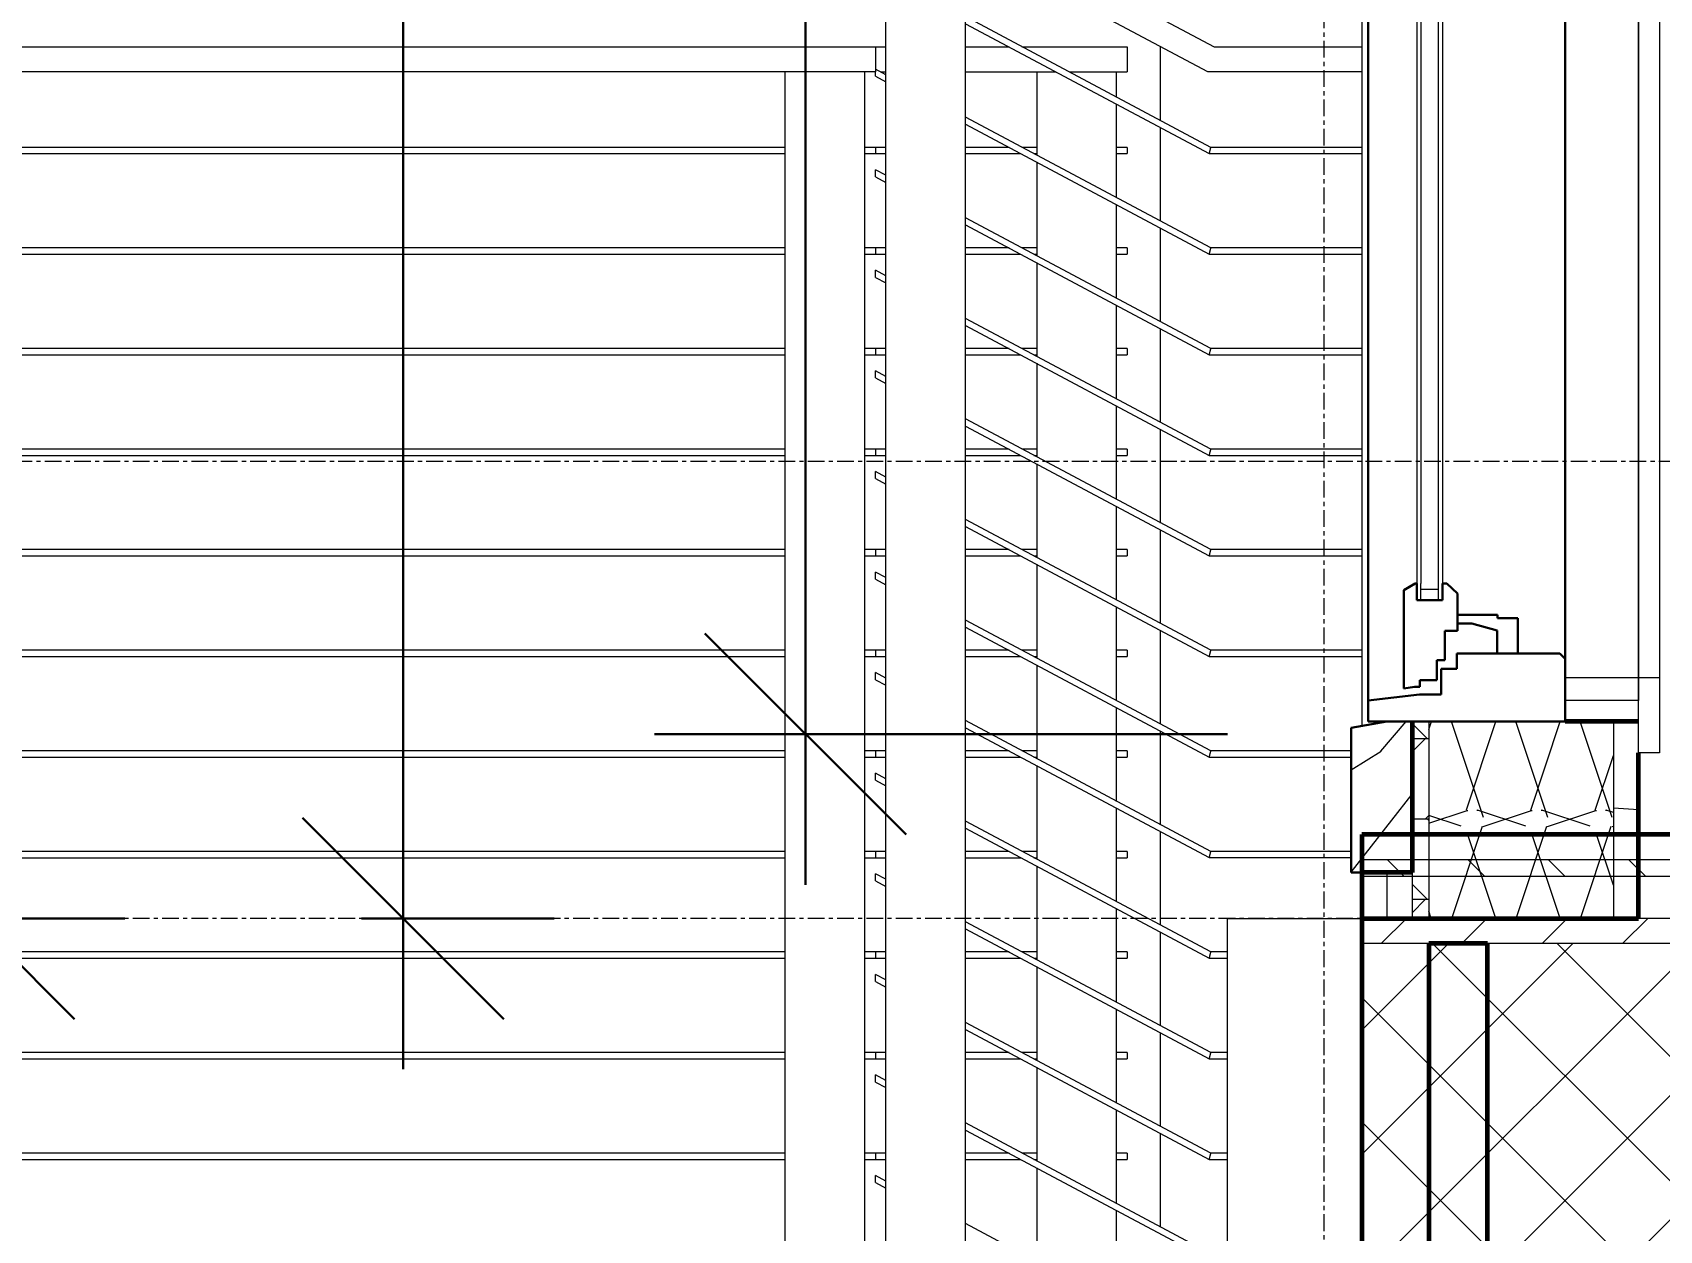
# Model space of a CAD drawing. Header units: inches. Extents: x -3207 to -1935, y -201 to 483.
# Drawn here: x -2750.97 to -2702.46, y 9.07 to 44.8 of the extents above; entities that cross this region are included whole.
import ezdxf

# ---------------------------------------------------------------- set-up
doc = ezdxf.new("R2010")
doc.units = ezdxf.units.IN
doc.header["$MEASUREMENT"] = 0
doc.linetypes.add('Grid Line 1_2_', pattern=[0.875, 0.5, -0.125, 0.125, -0.125])
for name, color, linetype, lineweight in [('A-ANNO-DIMS-1', 211, 'Continuous', 30), ('A-FLOR', 192, 'Continuous', 18), ('A-FLOR-1', 192, 'Continuous', 60), ('A-FLOR-HRAL', 11, 'Continuous', 9), ('A-FLOR-LEVL-1', 51, 'Grid Line 1_2_', 9), ('A-FLOR-MCUT', 51, 'Continuous', 18), ('A-FLOR-PATT-1', 8, 'Continuous', 9), ('A-GLAZ', 151, 'Continuous', 18), ('A-GLAZ-2', 151, 'Continuous', 9), ('A-GLAZ-3', 151, 'Continuous', 30), ('A-WALL', 113, 'Continuous', 18), ('A-WALL-1', 113, 'Continuous', 60), ('A-WALL-PATT-1', 111, 'Continuous', 9), ('S-BEAM', 12, 'Continuous', 9), ('S-BEAM-1', 12, 'Continuous', 60), ('S-GRID-1', 1, 'Grid Line 1_2_', 9)]:
    doc.layers.add(name, color=color, linetype=linetype, lineweight=lineweight)
doc.styles.add('Century Gothic_B', font='GOTHICB.TTF', dxfattribs={"height": 4.5})
doc.dimstyles.new('OD__1_16__Tol__', dxfattribs={"dimscale": 12, "dimtxt": 4.698757, "dimasz": 0.5, "dimexe": 0.375, "dimexo": 0.25, "dimgap": 0.0625, "dimtad": 1, "dimdec": 4, "dimrnd": 0.0625, "dimzin": 3, "dimdsep": 46, "dimlunit": 4, "dimtxsty": 'Century Gothic_B', "dimblk1": 'OBLIQUE', "dimblk2": 'OBLIQUE', "dimsah": 1, "dimcen": 0.09, "dimdle": 0.375, "dimazin": 0, "dimtfac": 1, "dimtdec": 4, "dimtix": 1, "dimtmove": 0, "dimatfit": 3, "dimfxl": 1, "dimtvp": 1, "dimtfill": 1, "dimfrac": 2, "dimtolj": 1, "dimtzin": 0, "dimlwd": 30, "dimlwe": 30, "dimarcsym": 2})
doc.dimstyles.new('OD__inches_', dxfattribs={"dimscale": 12, "dimtxt": 4.698757, "dimasz": 0.5, "dimexe": 0.375, "dimexo": 0.25, "dimgap": 0.0625, "dimtad": 1, "dimdec": 3, "dimrnd": 0.125, "dimzin": 0, "dimdsep": 46, "dimlunit": 5, "dimtxsty": 'Century Gothic_B', "dimblk1": 'OBLIQUE', "dimblk2": 'OBLIQUE', "dimsah": 1, "dimcen": 0.09, "dimdle": 0.375, "dimazin": 0, "dimtfac": 1, "dimtdec": 4, "dimtix": 1, "dimtmove": 0, "dimatfit": 3, "dimfxl": 1, "dimtvp": 1, "dimtfill": 1, "dimfrac": 2, "dimtolj": 1, "dimtzin": 0, "dimlwd": 30, "dimlwe": 30, "dimarcsym": 2})
pattern_1 = [(355.236, (-2625.466, 130.98), (-263.999686, 24.001546), [2.89, -286.108]), (11.31, (-2622.586, 130.74), (96.00039, 24.00041), [3.671, -118.705]), (45, (-2618.986, 131.46), (0, 24.0006), [2.715, -31.226]), (46.848, (-2617.066, 133.38), (335.998039, 360.002359), [5.264, -521.098]), (12.995, (-2613.466, 137.22), (-215.999946, -48.00138), [3.202, -316.998]), (0, (-2610.346, 137.94), (24, 24), [6, -18]), (350.538, (-2604.346, 137.94), (-120.00022, 23.99977), [2.92, -143.067]), (354.289, (-2625.466, 137.46), (-215.999717, 24.001433), [2.412, -238.785]), (0, (-2623.066, 137.22), (24, 24), [3.6, -20.4]), (28.301, (-2619.466, 137.22), (263.99984, 144.00082), [3.544, -350.812]), (52.125, (-2616.346, 138.9), (-96.00035, -120.00028), [5.473, -268.169]), (39.289, (-2612.986, 143.22), (144.000322, 119.999016), [3.411, -337.693]), (6.34, (-2610.346, 145.38), (192.000086, 23.999), [4.347, -212.983]), (348.111, (-2606.026, 145.86), (-335.999111, 72.001844), [4.66, -461.336]), (353.29, (-2625.466, 144.9), (216.000198, -24.000742), [4.108, -406.706]), (3.367, (-2621.386, 144.42), (384.000105, 24.003305), [4.087, -404.618]), (33.69, (-2617.306, 144.66), (-47.99962, -24.00016), [4.327, -82.207]), (47.49, (-2613.706, 147.06), (239.998435, 264.001956), [3.907, -386.785]), (14.931, (-2611.066, 149.94), (264.000774, 71.99817), [3.726, -368.854]), (0, (-2607.466, 150.9), (24, 24), [2.88, -21.12]), (347.005, (-2604.586, 150.9), (215.999946, -48.00138), [3.202, -316.998]), (0, (-2618.026, 126.9), (24, 24), [0.063, -23.937]), (223.152, (-2614.666, 130.5), (360.002359, 335.998039), [5.264, -521.098]), (206.565, (-2618.506, 150.9), (-23.99974, -23.9997), [2.147, -51.519]), (188.13, (-2620.426, 149.94), (-144.00022, -23.999654), [3.394, -166.312]), (156.801, (-2623.786, 149.46), (-119.99995, 48.00137), [1.828, -180.951]), (26.565, (-2614.666, 130.5), (23.99974, 23.9997), [2.683, -50.982]), (6.71, (-2612.266, 131.7), (-216.000198, -24.000742), [4.108, -406.706]), (349.875, (-2608.186, 132.18), (407.9992525, -72.00207), [6.826, -675.804]), (349.695, (-2625.466, 128.34), (144.000477, -24.000103), [2.683, -265.645]), (15.524, (-2622.826, 127.86), (-264.000139, -71.999167), [4.484, -443.873]), (42.879, (-2618.506, 129.06), (-311.999011, -288.000354), [4.585, -453.934]), (34.695, (-2615.146, 132.18), (240.000059, 167.999216), [3.795, -375.679]), (9.462, (-2612.026, 134.34), (120.00022, 23.99977), [4.38, -141.607]), (353.418, (-2607.706, 135.06), (-408.0001485, 48.000424), [6.281, -621.859]), (351.87, (-2625.466, 134.34), (-144.00022, 23.999654), [3.394, -166.312]), (11.31, (-2622.106, 133.86), (96.00039, 24.00041), [3.671, -118.705]), (42.51, (-2618.506, 134.58), (-264.001956, -239.998435), [3.907, -386.785]), (45, (-2615.626, 137.22), (0, 24.0006), [4.412, -29.529]), (17.354, (-2612.506, 140.34), (-311.999979, -95.999553), [4.023, -398.29]), (356.633, (-2608.666, 141.54), (-384.000105, 24.003305), [4.087, -404.618]), (342.897, (-2604.586, 141.3), (239.999665, -72.00063), [3.264, -323.171]), (351.254, (-2625.466, 140.34), (168.000296, -23.999242), [3.157, -312.514]), (14.931, (-2622.346, 139.86), (264.000774, 71.99817), [3.726, -368.854]), (32.005, (-2618.746, 140.82), (-120.00072, -71.99934), [4.528, -221.887]), (49.899, (-2614.906, 143.22), (-264.0002635, -311.999605), [5.961, -590.186]), (15.945, (-2611.066, 147.78), (-96.00064, -23.99911), [3.494, -171.228]), (353.991, (-2607.706, 148.74), (240.000235, -24.000218), [4.585, -453.934]), (336.801, (-2603.146, 148.26), (119.99995, -48.00137), [1.828, -180.951]), (350.538, (-2625.466, 147.54), (-120.00022, 23.99977), [2.92, -143.067]), (10.008, (-2622.586, 147.06), (264.00047, 47.999892), [4.143, -410.161]), (37.405, (-2618.506, 147.78), (312.002027, 239.997904), [5.136, -508.486]), (29.055, (-2614.426, 126.9), (167.999253, 96.001016), [2.471, -244.624]), (10.784, (-2612.266, 128.1), (-384.000356, -71.997667), [5.131, -507.931]), (352.875, (-2607.226, 129.06), (-168.000466, 24.000177), [5.805, -187.689])]
pattern_2 = [(0, (-2625.466, 126.9), (0, 2.399), []), (315, (-2625.466, 126.9), (2.398506, 0), [3.393, -3.393]), (45, (-2625.466, 126.9), (2.398506, 0), [3.393, -3.393])]

# ---------------------------------------------------------------- blocks, each defined once
blk = doc.blocks.new('Railing - 2_ x 1_2_ 2-V10-BUILDING SECTION - NORTH_SOUTH - LOOKING EAST2')
at = {"layer": 'A-FLOR-HRAL'}
for p, q in [((-2721.024, 43.625), (-2721.024, 41.138)), ((-2718.649, 42.868), (-2718.649, 43.625)), ((-2718.649, 39.868), (-2718.649, 42.666)), ((-2721.024, 40.933), (-2721.024, 38.138)), ((-2718.649, 36.868), (-2718.649, 39.666)), ((-2721.024, 37.933), (-2721.024, 35.138)), ((-2718.649, 33.868), (-2718.649, 36.666)), ((-2721.024, 34.933), (-2721.024, 32.138)), ((-2718.649, 30.868), (-2718.649, 33.666)), ((-2721.024, 31.933), (-2721.024, 29.138)), ((-2718.649, 27.868), (-2718.649, 30.666)), ((-2721.024, 28.933), (-2721.024, 26.138)), ((-2718.649, 24.868), (-2718.649, 27.666)), ((-2721.024, 25.933), (-2721.024, 23.138)), ((-2718.649, 21.868), (-2718.649, 24.666)), ((-2721.024, 22.933), (-2721.024, 20.138)), ((-2718.649, 18.868), (-2718.649, 21.666)), ((-2721.024, 19.933), (-2721.024, 17.138)), ((-2718.649, 15.868), (-2718.649, 18.666)), ((-2721.024, 16.933), (-2721.024, 14.138)), ((-2718.649, 12.868), (-2718.649, 15.666)), ((-2721.024, 13.933), (-2721.024, 11.138)), ((-2718.649, 9.868), (-2718.649, 12.666)), ((-2721.024, 10.933), (-2721.024, 8.138)), ((-2718.649, 7.708), (-2718.649, 9.666))]:
    blk.add_line(p, q, dxfattribs=at)
blk = doc.blocks.new('Railing - Railing-1114347-BUILDING SECTION - NORTH_SOUTH - LOOKING EAST2')
at = {"layer": 'A-FLOR-HRAL'}
for p, q in [((-2725.837, 44.375), (-2725.524, 44.375)), ((-2723.149, 44.375), (-2721.853, 44.375)), ((-2721.468, 44.375), (-2718.337, 44.375)), ((-2718.337, 44.375), (-2718.337, 43.625)), ((-2725.68, 43.625), (-2725.524, 43.625)), ((-2723.149, 43.625), (-2720.447, 43.625)), ((-2720.062, 43.625), (-2718.337, 43.625)), ((-2725.524, 41.375), (-2725.837, 41.375)), ((-2721.853, 41.375), (-2723.149, 41.375)), ((-2721.024, 41.375), (-2721.468, 41.375)), ((-2718.337, 41.375), (-2718.649, 41.375)), ((-2718.337, 41.375), (-2718.337, 41.281)), ((-2718.337, 41.281), (-2718.337, 41.187)), ((-2725.837, 41.187), (-2725.524, 41.187)), ((-2723.149, 41.187), (-2721.502, 41.187)), ((-2721.117, 41.187), (-2721.024, 41.187)), ((-2718.649, 41.187), (-2718.337, 41.187)), ((-2725.524, 38.375), (-2725.837, 38.375)), ((-2721.853, 38.375), (-2723.149, 38.375)), ((-2721.024, 38.375), (-2721.468, 38.375)), ((-2718.337, 38.375), (-2718.649, 38.375)), ((-2718.337, 38.375), (-2718.337, 38.281)), ((-2725.837, 38.187), (-2725.524, 38.187)), ((-2723.149, 38.187), (-2721.502, 38.187)), ((-2721.117, 38.187), (-2721.024, 38.187)), ((-2718.649, 38.187), (-2718.337, 38.187)), ((-2718.337, 38.281), (-2718.337, 38.187)), ((-2725.524, 35.375), (-2725.837, 35.375)), ((-2725.837, 35.187), (-2725.524, 35.187)), ((-2721.853, 35.375), (-2723.149, 35.375)), ((-2723.149, 35.187), (-2721.502, 35.187)), ((-2721.024, 35.375), (-2721.468, 35.375)), ((-2721.117, 35.187), (-2721.024, 35.187)), ((-2718.337, 35.375), (-2718.649, 35.375)), ((-2718.649, 35.187), (-2718.337, 35.187)), ((-2718.337, 35.375), (-2718.337, 35.281)), ((-2718.337, 35.281), (-2718.337, 35.187)), ((-2725.524, 32.375), (-2725.837, 32.375)), ((-2725.837, 32.187), (-2725.524, 32.187)), ((-2721.853, 32.375), (-2723.149, 32.375)), ((-2723.149, 32.187), (-2721.502, 32.187)), ((-2721.024, 32.375), (-2721.468, 32.375)), ((-2721.117, 32.187), (-2721.024, 32.187)), ((-2718.337, 32.375), (-2718.649, 32.375)), ((-2718.649, 32.187), (-2718.337, 32.187)), ((-2718.337, 32.375), (-2718.337, 32.281)), ((-2718.337, 32.281), (-2718.337, 32.187)), ((-2725.524, 29.375), (-2725.837, 29.375)), ((-2725.837, 29.187), (-2725.524, 29.187)), ((-2721.853, 29.375), (-2723.149, 29.375)), ((-2723.149, 29.187), (-2721.502, 29.187)), ((-2721.024, 29.375), (-2721.468, 29.375)), ((-2721.117, 29.187), (-2721.024, 29.187)), ((-2718.337, 29.375), (-2718.649, 29.375)), ((-2718.649, 29.187), (-2718.337, 29.187)), ((-2718.337, 29.375), (-2718.337, 29.281)), ((-2718.337, 29.281), (-2718.337, 29.187)), ((-2725.524, 26.375), (-2725.837, 26.375)), ((-2721.853, 26.375), (-2723.149, 26.375)), ((-2721.024, 26.375), (-2721.468, 26.375)), ((-2718.337, 26.375), (-2718.649, 26.375)), ((-2718.337, 26.375), (-2718.337, 26.281)), ((-2718.337, 26.281), (-2718.337, 26.187)), ((-2725.837, 26.187), (-2725.524, 26.187)), ((-2723.149, 26.187), (-2721.502, 26.187)), ((-2721.117, 26.187), (-2721.024, 26.187)), ((-2718.649, 26.187), (-2718.337, 26.187)), ((-2725.524, 23.375), (-2725.837, 23.375)), ((-2721.853, 23.375), (-2723.149, 23.375)), ((-2721.024, 23.375), (-2721.468, 23.375)), ((-2718.337, 23.375), (-2718.649, 23.375)), ((-2718.337, 23.375), (-2718.337, 23.281)), ((-2725.837, 23.187), (-2725.524, 23.187)), ((-2723.149, 23.187), (-2721.502, 23.187)), ((-2721.117, 23.187), (-2721.024, 23.187)), ((-2718.649, 23.187), (-2718.337, 23.187)), ((-2718.337, 23.281), (-2718.337, 23.187)), ((-2725.524, 20.375), (-2725.837, 20.375)), ((-2721.853, 20.375), (-2723.149, 20.375)), ((-2721.024, 20.375), (-2721.468, 20.375)), ((-2718.337, 20.375), (-2718.649, 20.375)), ((-2718.337, 20.375), (-2718.337, 20.281)), ((-2725.837, 20.187), (-2725.524, 20.187)), ((-2723.149, 20.187), (-2721.502, 20.187)), ((-2721.117, 20.187), (-2721.024, 20.187)), ((-2718.649, 20.187), (-2718.337, 20.187)), ((-2718.337, 20.281), (-2718.337, 20.187)), ((-2725.524, 17.375), (-2725.837, 17.375)), ((-2725.837, 17.187), (-2725.524, 17.187)), ((-2721.853, 17.375), (-2723.149, 17.375)), ((-2723.149, 17.187), (-2721.502, 17.187)), ((-2721.024, 17.375), (-2721.468, 17.375)), ((-2721.117, 17.187), (-2721.024, 17.187)), ((-2718.337, 17.375), (-2718.649, 17.375)), ((-2718.649, 17.187), (-2718.337, 17.187)), ((-2718.337, 17.375), (-2718.337, 17.281)), ((-2718.337, 17.281), (-2718.337, 17.187)), ((-2725.524, 14.375), (-2725.837, 14.375)), ((-2725.837, 14.187), (-2725.524, 14.187)), ((-2721.853, 14.375), (-2723.149, 14.375)), ((-2723.149, 14.187), (-2721.502, 14.187)), ((-2721.024, 14.375), (-2721.468, 14.375)), ((-2721.117, 14.187), (-2721.024, 14.187)), ((-2718.337, 14.375), (-2718.649, 14.375)), ((-2718.649, 14.187), (-2718.337, 14.187)), ((-2718.337, 14.375), (-2718.337, 14.281)), ((-2718.337, 14.281), (-2718.337, 14.187)), ((-2725.524, 11.375), (-2725.837, 11.375)), ((-2725.837, 11.187), (-2725.524, 11.187)), ((-2721.853, 11.375), (-2723.149, 11.375)), ((-2723.149, 11.187), (-2721.502, 11.187)), ((-2721.024, 11.375), (-2721.468, 11.375)), ((-2721.117, 11.187), (-2721.024, 11.187)), ((-2718.337, 11.375), (-2718.649, 11.375)), ((-2718.649, 11.187), (-2718.337, 11.187)), ((-2718.337, 11.375), (-2718.337, 11.281)), ((-2718.337, 11.281), (-2718.337, 11.187))]:
    blk.add_line(p, q, dxfattribs=at)
blk.add_blockref('Railing - 2_ x 1_2_ 2-V10-BUILDING SECTION - NORTH_SOUTH - LOOKING EAST2', (0, 0))
blk = doc.blocks.new('Railing - 2_ x 1_2_ 2-V17-BUILDING SECTION - NORTH_SOUTH - LOOKING EAST2')
at = {"layer": 'A-FLOR-HRAL'}
for p, q in [((-2728.524, 2.625), (-2728.524, 43.625)), ((-2726.149, 8.208), (-2726.149, 43.625))]:
    blk.add_line(p, q, dxfattribs=at)
blk = doc.blocks.new('Railing - Railing-1123708-BUILDING SECTION - NORTH_SOUTH - LOOKING EAST2')
at = {"layer": 'A-FLOR-HRAL'}
for p, q in [((-2822.468, 44.375), (-2725.837, 44.375)), ((-2725.837, 44.375), (-2725.837, 43.625)), ((-2725.837, 43.625), (-2822.205, 43.625)), ((-2728.524, 41.375), (-2763.983, 41.375)), ((-2725.837, 41.375), (-2726.149, 41.375)), ((-2725.837, 41.375), (-2725.837, 41.281)), ((-2725.837, 41.281), (-2725.837, 41.187)), ((-2763.983, 41.187), (-2728.524, 41.187)), ((-2726.149, 41.187), (-2725.837, 41.187)), ((-2728.524, 38.375), (-2763.983, 38.375)), ((-2725.837, 38.375), (-2726.149, 38.375)), ((-2725.837, 38.375), (-2725.837, 38.281)), ((-2763.983, 38.187), (-2728.524, 38.187)), ((-2726.149, 38.187), (-2725.837, 38.187)), ((-2725.837, 38.281), (-2725.837, 38.187)), ((-2728.524, 35.375), (-2763.983, 35.375)), ((-2763.983, 35.187), (-2728.524, 35.187)), ((-2725.837, 35.375), (-2726.149, 35.375)), ((-2726.149, 35.187), (-2725.837, 35.187)), ((-2725.837, 35.375), (-2725.837, 35.281)), ((-2725.837, 35.281), (-2725.837, 35.187)), ((-2728.524, 32.375), (-2763.983, 32.375)), ((-2763.983, 32.188), (-2728.524, 32.188)), ((-2725.837, 32.375), (-2726.149, 32.375)), ((-2726.149, 32.188), (-2725.837, 32.188)), ((-2725.837, 32.375), (-2725.837, 32.281)), ((-2725.837, 32.281), (-2725.837, 32.188)), ((-2728.524, 29.375), (-2763.983, 29.375)), ((-2763.983, 29.187), (-2728.524, 29.187)), ((-2725.837, 29.375), (-2726.149, 29.375)), ((-2726.149, 29.187), (-2725.837, 29.187)), ((-2725.837, 29.375), (-2725.837, 29.281)), ((-2725.837, 29.281), (-2725.837, 29.187)), ((-2728.524, 26.375), (-2763.983, 26.375)), ((-2725.837, 26.375), (-2726.149, 26.375)), ((-2725.837, 26.375), (-2725.837, 26.281)), ((-2725.837, 26.281), (-2725.837, 26.187)), ((-2763.983, 26.187), (-2728.524, 26.187)), ((-2726.149, 26.187), (-2725.837, 26.187)), ((-2728.524, 23.375), (-2763.983, 23.375)), ((-2725.837, 23.375), (-2726.149, 23.375)), ((-2725.837, 23.375), (-2725.837, 23.281)), ((-2763.983, 23.187), (-2728.524, 23.187)), ((-2726.149, 23.187), (-2725.837, 23.187)), ((-2725.837, 23.281), (-2725.837, 23.187)), ((-2728.524, 20.375), (-2763.983, 20.375)), ((-2725.837, 20.375), (-2726.149, 20.375)), ((-2725.837, 20.375), (-2725.837, 20.281)), ((-2763.983, 20.187), (-2728.524, 20.187)), ((-2726.149, 20.187), (-2725.837, 20.187)), ((-2725.837, 20.281), (-2725.837, 20.187)), ((-2728.524, 17.375), (-2763.983, 17.375)), ((-2763.983, 17.187), (-2728.524, 17.187)), ((-2725.837, 17.375), (-2726.149, 17.375)), ((-2726.149, 17.187), (-2725.837, 17.187)), ((-2725.837, 17.375), (-2725.837, 17.281)), ((-2725.837, 17.281), (-2725.837, 17.187)), ((-2728.524, 14.375), (-2763.983, 14.375)), ((-2763.983, 14.188), (-2728.524, 14.188)), ((-2725.837, 14.375), (-2726.149, 14.375)), ((-2726.149, 14.188), (-2725.837, 14.188)), ((-2725.837, 14.375), (-2725.837, 14.281)), ((-2725.837, 14.281), (-2725.837, 14.188)), ((-2728.524, 11.375), (-2763.983, 11.375)), ((-2763.983, 11.187), (-2728.524, 11.187)), ((-2725.837, 11.375), (-2726.149, 11.375)), ((-2726.149, 11.187), (-2725.837, 11.187)), ((-2725.837, 11.375), (-2725.837, 11.281)), ((-2725.837, 11.281), (-2725.837, 11.187))]:
    blk.add_line(p, q, dxfattribs=at)
blk.add_blockref('Railing - 2_ x 1_2_ 2-V17-BUILDING SECTION - NORTH_SOUTH - LOOKING EAST2', (0, 0))
blk = doc.blocks.new('LVL-Laminated Veneer Lumber - 1 3_4_x11 7_8_ LVL-1958670-BUILDING SECTION - NORTH_SOUTH - LOOKING EAST2')
at = {"layer": 'S-BEAM-1'}
for p, q in [((-2707.587, 17.625), (-2709.337, 17.625)), ((-2709.337, 17.625), (-2709.337, 5.75)), ((-2707.587, 5.75), (-2707.587, 17.625)), ((-2709.337, 5.75), (-2707.587, 5.75))]:
    blk.add_line(p, q, dxfattribs=at)
blk = doc.blocks.new('Window-Casement-Andersen-A_Series - ACW21080-2462684-BUILDING SECTION - NORTH_SOUTH - LOOKING EAST2')
at = {"layer": 'A-GLAZ-2'}
blk.add_line((-2711.336, 119.25), (-2711.336, 24.118), dxfattribs=at)
blk = doc.blocks.new('Window-Casement-Andersen-A_Series - ACW21080-V24-BUILDING SECTION - NORTH_SOUTH - LOOKING EAST2')
at = {"layer": 'A-GLAZ-2'}
h = blk.add_hatch(dxfattribs=at)
h.set_pattern_fill('FP_14', color=256, style=0, pattern_type=2)
h.set_pattern_definition(pattern_1)
h.paths.add_polyline_path([(-2709.837, 19.75), (-2709.837, 24.25), (-2710.586, 24.25), (-2711.649, 24.063), (-2711.649, 19.75), (-2710.339, 19.75)], flags=0)
h.paths.add_polyline_path([(-2711.336, 119.25), (-2711.149, 119.25), (-2711.149, 119.5), (-2709.837, 119.5), (-2709.837, 123.75), (-2711.336, 123.75), (-2711.336, 123.268)], flags=0)
for p, q in [((-2703.087, 23.313), (-2703.087, 121.031)), ((-2702.462, 121.031), (-2702.462, 23.313)), ((-2705.274, 24.875), (-2705.274, 119.469)), ((-2703.087, 119.469), (-2703.087, 24.875)), ((-2709.698, 116.188), (-2709.698, 28.363)), ((-2709.576, 116.188), (-2709.576, 28.363)), ((-2709.055, 116.188), (-2709.055, 28.363)), ((-2708.933, 116.188), (-2708.933, 28.363)), ((-2709.576, 27.869), (-2709.576, 28.363)), ((-2709.576, 28.199), (-2709.055, 28.199)), ((-2709.055, 28.363), (-2709.055, 27.869)), ((-2705.274, 25.563), (-2703.087, 25.563)), ((-2703.087, 25.563), (-2702.462, 25.563)), ((-2703.087, 24.875), (-2705.274, 24.875)), ((-2702.462, 23.313), (-2703.087, 23.313))]:
    blk.add_line(p, q, dxfattribs=at)
at = {"layer": 'A-GLAZ-3'}
for p, q in [((-2711.149, 24.25), (-2711.149, 119.5)), ((-2705.274, 119.5), (-2705.274, 24.25)), ((-2710.08, 28.169), (-2709.745, 28.363)), ((-2710.08, 25.232), (-2710.08, 28.169)), ((-2709.745, 28.363), (-2709.698, 28.363)), ((-2709.698, 28.363), (-2709.698, 27.869)), ((-2708.933, 27.869), (-2708.933, 28.363)), ((-2708.933, 28.363), (-2708.8, 28.363)), ((-2708.8, 28.363), (-2708.488, 28.063)), ((-2709.698, 27.869), (-2708.933, 27.869)), ((-2708.488, 28.063), (-2708.488, 26.95)), ((-2708.488, 27.431), (-2707.291, 27.431)), ((-2708.488, 27.168), (-2708.058, 27.168)), ((-2708.058, 27.168), (-2707.297, 26.964)), ((-2707.291, 27.431), (-2707.288, 27.331)), ((-2706.688, 27.331), (-2707.288, 27.331)), ((-2706.688, 26.275), (-2706.688, 27.331)), ((-2708.488, 26.95), (-2708.862, 26.95)), ((-2708.862, 26.95), (-2708.862, 26.077)), ((-2707.297, 26.964), (-2707.297, 26.275)), ((-2705.43, 26.275), (-2708.501, 26.275)), ((-2708.501, 26.275), (-2708.501, 25.816)), ((-2705.274, 26.119), (-2705.43, 26.275)), ((-2708.862, 26.077), (-2709.102, 26.077)), ((-2709.102, 26.077), (-2709.102, 25.487)), ((-2708.969, 25.816), (-2708.969, 25.05)), ((-2708.501, 25.816), (-2708.969, 25.816)), ((-2709.77, 25.287), (-2710.08, 25.232)), ((-2709.602, 25.287), (-2709.77, 25.287)), ((-2709.102, 25.487), (-2709.602, 25.487)), ((-2709.602, 25.487), (-2709.602, 25.287)), ((-2709.614, 25.05), (-2711.149, 24.875)), ((-2708.969, 25.05), (-2709.614, 25.05)), ((-2710.586, 24.25), (-2711.649, 24.063)), ((-2711.649, 24.063), (-2711.649, 19.75)), ((-2705.274, 24.25), (-2711.149, 24.25)), ((-2709.837, 24.25), (-2709.837, 22.625)), ((-2709.837, 24.25), (-2709.837, 22.625)), ((-2709.837, 19.75), (-2709.837, 24.25)), ((-2711.649, 19.75), (-2709.837, 19.75))]:
    blk.add_line(p, q, dxfattribs=at)
blk = doc.blocks.new('Railing - 2_ x 1_2_ 2-1997182-BUILDING SECTION - NORTH_SOUTH - LOOKING EAST2')
at = {"layer": 'A-FLOR-HRAL'}
for p, q in [((-2725.524, 7.958), (-2725.524, 48.158)), ((-2723.149, 7.958), (-2723.149, 47.475))]:
    blk.add_line(p, q, dxfattribs=at)
blk = doc.blocks.new('Railing - Railing-1997089-BUILDING SECTION - NORTH_SOUTH - LOOKING EAST2')
at = {"layer": 'A-FLOR-HRAL'}
for p, q in [((-2725.837, 49.758), (-2715.743, 44.375)), ((-2715.93, 43.625), (-2725.837, 48.908)), ((-2715.837, 41.375), (-2723.149, 45.275)), ((-2723.149, 45.063), (-2715.884, 41.188)), ((-2715.743, 44.375), (-2711.337, 44.375)), ((-2725.524, 43.542), (-2725.837, 43.708)), ((-2725.837, 43.602), (-2725.837, 43.625)), ((-2725.837, 43.496), (-2725.524, 43.329)), ((-2711.337, 43.625), (-2715.93, 43.625)), ((-2715.837, 38.375), (-2723.149, 42.275)), ((-2723.149, 42.063), (-2715.884, 38.188)), ((-2711.337, 41.375), (-2715.837, 41.375)), ((-2715.884, 41.188), (-2711.337, 41.188)), ((-2725.524, 40.542), (-2725.837, 40.708)), ((-2725.837, 40.496), (-2725.524, 40.329)), ((-2715.837, 35.375), (-2723.149, 39.275)), ((-2723.149, 39.063), (-2715.884, 35.188)), ((-2711.337, 38.375), (-2715.837, 38.375)), ((-2715.884, 38.188), (-2711.337, 38.188)), ((-2725.524, 37.542), (-2725.837, 37.708)), ((-2725.837, 37.496), (-2725.524, 37.329)), ((-2715.837, 32.375), (-2723.149, 36.275)), ((-2723.149, 36.063), (-2715.884, 32.188)), ((-2715.884, 35.188), (-2711.337, 35.188)), ((-2711.337, 35.375), (-2715.837, 35.375)), ((-2725.524, 34.542), (-2725.837, 34.708)), ((-2725.837, 34.496), (-2725.524, 34.329)), ((-2715.837, 29.375), (-2723.149, 33.275)), ((-2723.149, 33.063), (-2715.884, 29.188)), ((-2715.884, 32.188), (-2711.337, 32.188)), ((-2711.337, 32.375), (-2715.837, 32.375)), ((-2725.524, 31.542), (-2725.837, 31.708)), ((-2725.837, 31.496), (-2725.524, 31.329)), ((-2715.837, 26.375), (-2723.149, 30.275)), ((-2723.149, 30.063), (-2715.884, 26.188)), ((-2715.884, 29.188), (-2711.337, 29.188)), ((-2711.337, 29.375), (-2715.837, 29.375)), ((-2725.524, 28.542), (-2725.837, 28.708)), ((-2725.837, 28.496), (-2725.524, 28.329)), ((-2715.837, 23.375), (-2723.149, 27.275)), ((-2723.149, 27.063), (-2715.884, 23.188)), ((-2711.337, 26.375), (-2715.837, 26.375)), ((-2715.884, 26.188), (-2711.337, 26.188)), ((-2725.524, 25.542), (-2725.837, 25.708)), ((-2725.837, 25.496), (-2725.524, 25.329)), ((-2715.837, 20.375), (-2723.149, 24.275)), ((-2723.149, 24.063), (-2715.884, 20.188)), ((-2711.649, 23.375), (-2715.837, 23.375)), ((-2715.884, 23.188), (-2711.649, 23.188)), ((-2725.524, 22.542), (-2725.837, 22.708)), ((-2725.837, 22.496), (-2725.524, 22.329)), ((-2715.837, 17.375), (-2723.149, 21.275)), ((-2723.149, 21.063), (-2715.884, 17.188)), ((-2711.649, 20.375), (-2715.837, 20.375)), ((-2715.884, 20.188), (-2711.649, 20.188)), ((-2725.524, 19.542), (-2725.837, 19.708)), ((-2725.837, 19.496), (-2725.524, 19.329)), ((-2715.837, 14.375), (-2723.149, 18.275)), ((-2723.149, 18.063), (-2715.884, 14.188)), ((-2715.884, 17.188), (-2715.337, 17.188)), ((-2715.337, 17.375), (-2715.837, 17.375)), ((-2725.524, 16.542), (-2725.837, 16.708)), ((-2725.837, 16.496), (-2725.524, 16.329)), ((-2715.837, 11.375), (-2723.149, 15.275)), ((-2723.149, 15.063), (-2715.884, 11.188)), ((-2715.884, 14.188), (-2715.337, 14.188)), ((-2715.337, 14.375), (-2715.837, 14.375)), ((-2725.524, 13.542), (-2725.837, 13.708)), ((-2725.837, 13.496), (-2725.524, 13.329)), ((-2715.837, 8.375), (-2723.149, 12.275)), ((-2723.149, 12.063), (-2715.884, 8.188)), ((-2715.884, 11.188), (-2715.337, 11.188)), ((-2715.337, 11.375), (-2715.837, 11.375)), ((-2725.524, 10.542), (-2725.837, 10.708)), ((-2725.837, 10.496), (-2725.524, 10.329)), ((-2720.212, 7.708), (-2723.149, 9.275))]:
    blk.add_line(p, q, dxfattribs=at)
at = {"layer": 'A-FLOR-HRAL', "flags": 128}
for points in [[(-2725.837, 43.496), (-2725.837, 43.499), (-2725.837, 43.51), (-2725.837, 43.527), (-2725.837, 43.549), (-2725.837, 43.575), (-2725.837, 43.602)], [(-2725.837, 40.602), (-2725.837, 40.63), (-2725.837, 40.655), (-2725.837, 40.677), (-2725.837, 40.694), (-2725.837, 40.705), (-2725.837, 40.708)], [(-2725.837, 40.496), (-2725.837, 40.499), (-2725.837, 40.51), (-2725.837, 40.527), (-2725.837, 40.549), (-2725.837, 40.575), (-2725.837, 40.602)], [(-2725.837, 37.602), (-2725.837, 37.63), (-2725.837, 37.655), (-2725.837, 37.677), (-2725.837, 37.694), (-2725.837, 37.705), (-2725.837, 37.708)], [(-2725.837, 37.496), (-2725.837, 37.499), (-2725.837, 37.51), (-2725.837, 37.527), (-2725.837, 37.549), (-2725.837, 37.575), (-2725.837, 37.602)], [(-2725.837, 34.602), (-2725.837, 34.63), (-2725.837, 34.655), (-2725.837, 34.677), (-2725.837, 34.694), (-2725.837, 34.705), (-2725.837, 34.708)], [(-2725.837, 34.496), (-2725.837, 34.499), (-2725.837, 34.51), (-2725.837, 34.527), (-2725.837, 34.549), (-2725.837, 34.575), (-2725.837, 34.602)], [(-2725.837, 31.602), (-2725.837, 31.63), (-2725.837, 31.655), (-2725.837, 31.677), (-2725.837, 31.694), (-2725.837, 31.705), (-2725.837, 31.708)], [(-2725.837, 31.496), (-2725.837, 31.499), (-2725.837, 31.51), (-2725.837, 31.527), (-2725.837, 31.549), (-2725.837, 31.575), (-2725.837, 31.602)], [(-2725.837, 28.602), (-2725.837, 28.63), (-2725.837, 28.655), (-2725.837, 28.677), (-2725.837, 28.694), (-2725.837, 28.705), (-2725.837, 28.708)], [(-2725.837, 28.496), (-2725.837, 28.499), (-2725.837, 28.51), (-2725.837, 28.527), (-2725.837, 28.549), (-2725.837, 28.575), (-2725.837, 28.602)], [(-2725.837, 25.602), (-2725.837, 25.63), (-2725.837, 25.655), (-2725.837, 25.677), (-2725.837, 25.694), (-2725.837, 25.705), (-2725.837, 25.708)], [(-2725.837, 25.496), (-2725.837, 25.499), (-2725.837, 25.51), (-2725.837, 25.527), (-2725.837, 25.549), (-2725.837, 25.575), (-2725.837, 25.602)], [(-2725.837, 22.602), (-2725.837, 22.63), (-2725.837, 22.655), (-2725.837, 22.677), (-2725.837, 22.694), (-2725.837, 22.705), (-2725.837, 22.708)], [(-2725.837, 22.496), (-2725.837, 22.499), (-2725.837, 22.51), (-2725.837, 22.527), (-2725.837, 22.549), (-2725.837, 22.575), (-2725.837, 22.602)], [(-2725.837, 19.602), (-2725.837, 19.63), (-2725.837, 19.655), (-2725.837, 19.677), (-2725.837, 19.694), (-2725.837, 19.705), (-2725.837, 19.708)], [(-2725.837, 19.496), (-2725.837, 19.499), (-2725.837, 19.51), (-2725.837, 19.527), (-2725.837, 19.549), (-2725.837, 19.575), (-2725.837, 19.602)], [(-2725.837, 16.602), (-2725.837, 16.63), (-2725.837, 16.655), (-2725.837, 16.677), (-2725.837, 16.694), (-2725.837, 16.705), (-2725.837, 16.708)], [(-2725.837, 16.496), (-2725.837, 16.499), (-2725.837, 16.51), (-2725.837, 16.527), (-2725.837, 16.549), (-2725.837, 16.575), (-2725.837, 16.602)], [(-2725.837, 13.602), (-2725.837, 13.63), (-2725.837, 13.655), (-2725.837, 13.677), (-2725.837, 13.694), (-2725.837, 13.705), (-2725.837, 13.708)], [(-2725.837, 13.496), (-2725.837, 13.499), (-2725.837, 13.51), (-2725.837, 13.527), (-2725.837, 13.549), (-2725.837, 13.575), (-2725.837, 13.602)], [(-2725.837, 10.602), (-2725.837, 10.63), (-2725.837, 10.655), (-2725.837, 10.677), (-2725.837, 10.694), (-2725.837, 10.705), (-2725.837, 10.708)], [(-2725.837, 10.496), (-2725.837, 10.499), (-2725.837, 10.51), (-2725.837, 10.527), (-2725.837, 10.549), (-2725.837, 10.575), (-2725.837, 10.602)]]:
    blk.add_lwpolyline(points, dxfattribs=at)
at = {"layer": 'A-FLOR-HRAL'}
for points, knots in [([(-2715.884, 41.188), (-2715.884, 41.188), (-2715.882, 41.194), (-2715.877, 41.214), (-2715.872, 41.234), (-2715.866, 41.257), (-2715.862, 41.273), (-2715.86, 41.281)], [0.5, 0.5, 0.5, 0.5, 0.6666667, 0.75, 0.8333333, 0.9166667, 1, 1, 1, 1]), ([(-2715.86, 41.281), (-2715.858, 41.289), (-2715.854, 41.306), (-2715.848, 41.329), (-2715.843, 41.348), (-2715.838, 41.368), (-2715.837, 41.375), (-2715.837, 41.375)], [0, 0, 0, 0, 0.0833333, 0.1666667, 0.25, 0.3333333, 0.5, 0.5, 0.5, 0.5]), ([(-2715.86, 38.281), (-2715.858, 38.289), (-2715.854, 38.306), (-2715.848, 38.329), (-2715.843, 38.348), (-2715.838, 38.368), (-2715.837, 38.375), (-2715.837, 38.375)], [0, 0, 0, 0, 0.0833333, 0.1666667, 0.25, 0.3333333, 0.5, 0.5, 0.5, 0.5]), ([(-2715.884, 38.188), (-2715.884, 38.188), (-2715.882, 38.194), (-2715.877, 38.214), (-2715.872, 38.234), (-2715.866, 38.257), (-2715.862, 38.273), (-2715.86, 38.281)], [0.5, 0.5, 0.5, 0.5, 0.6666667, 0.75, 0.8333333, 0.9166667, 1, 1, 1, 1]), ([(-2715.884, 35.188), (-2715.884, 35.188), (-2715.882, 35.194), (-2715.877, 35.214), (-2715.872, 35.234), (-2715.866, 35.257), (-2715.862, 35.273), (-2715.86, 35.281)], [0.5, 0.5, 0.5, 0.5, 0.6666667, 0.75, 0.8333333, 0.9166667, 1, 1, 1, 1]), ([(-2715.86, 35.281), (-2715.858, 35.289), (-2715.854, 35.306), (-2715.848, 35.329), (-2715.843, 35.348), (-2715.838, 35.368), (-2715.837, 35.375), (-2715.837, 35.375)], [0, 0, 0, 0, 0.0833333, 0.1666667, 0.25, 0.3333333, 0.5, 0.5, 0.5, 0.5]), ([(-2715.884, 32.188), (-2715.884, 32.188), (-2715.882, 32.194), (-2715.877, 32.214), (-2715.872, 32.234), (-2715.866, 32.257), (-2715.862, 32.273), (-2715.86, 32.281)], [0.5, 0.5, 0.5, 0.5, 0.6666667, 0.75, 0.8333333, 0.9166667, 1, 1, 1, 1]), ([(-2715.86, 32.281), (-2715.858, 32.289), (-2715.854, 32.306), (-2715.848, 32.329), (-2715.843, 32.348), (-2715.838, 32.368), (-2715.837, 32.375), (-2715.837, 32.375)], [0, 0, 0, 0, 0.0833333, 0.1666667, 0.25, 0.3333333, 0.5, 0.5, 0.5, 0.5]), ([(-2715.884, 29.188), (-2715.884, 29.188), (-2715.882, 29.194), (-2715.877, 29.214), (-2715.872, 29.234), (-2715.866, 29.257), (-2715.862, 29.273), (-2715.86, 29.281)], [0.5, 0.5, 0.5, 0.5, 0.6666667, 0.75, 0.8333333, 0.9166667, 1, 1, 1, 1]), ([(-2715.86, 29.281), (-2715.858, 29.289), (-2715.854, 29.306), (-2715.848, 29.329), (-2715.843, 29.348), (-2715.838, 29.368), (-2715.837, 29.375), (-2715.837, 29.375)], [0, 0, 0, 0, 0.0833333, 0.1666667, 0.25, 0.3333333, 0.5, 0.5, 0.5, 0.5]), ([(-2715.884, 26.188), (-2715.884, 26.188), (-2715.882, 26.194), (-2715.877, 26.214), (-2715.872, 26.234), (-2715.866, 26.257), (-2715.862, 26.273), (-2715.86, 26.281)], [0.5, 0.5, 0.5, 0.5, 0.6666667, 0.75, 0.8333333, 0.9166667, 1, 1, 1, 1]), ([(-2715.86, 26.281), (-2715.858, 26.289), (-2715.854, 26.306), (-2715.848, 26.329), (-2715.843, 26.348), (-2715.838, 26.368), (-2715.837, 26.375), (-2715.837, 26.375)], [0, 0, 0, 0, 0.0833333, 0.1666667, 0.25, 0.3333333, 0.5, 0.5, 0.5, 0.5]), ([(-2715.86, 23.281), (-2715.858, 23.289), (-2715.854, 23.306), (-2715.848, 23.329), (-2715.843, 23.348), (-2715.838, 23.368), (-2715.837, 23.375), (-2715.837, 23.375)], [0, 0, 0, 0, 0.0833333, 0.1666667, 0.25, 0.3333333, 0.5, 0.5, 0.5, 0.5]), ([(-2715.884, 23.188), (-2715.884, 23.188), (-2715.882, 23.194), (-2715.877, 23.214), (-2715.872, 23.234), (-2715.866, 23.257), (-2715.862, 23.273), (-2715.86, 23.281)], [0.5, 0.5, 0.5, 0.5, 0.6666667, 0.75, 0.8333333, 0.9166667, 1, 1, 1, 1]), ([(-2715.86, 20.281), (-2715.858, 20.289), (-2715.854, 20.306), (-2715.848, 20.329), (-2715.843, 20.348), (-2715.838, 20.368), (-2715.837, 20.375), (-2715.837, 20.375)], [0, 0, 0, 0, 0.0833333, 0.1666667, 0.25, 0.3333333, 0.5, 0.5, 0.5, 0.5]), ([(-2715.884, 20.188), (-2715.884, 20.188), (-2715.882, 20.194), (-2715.877, 20.214), (-2715.872, 20.234), (-2715.866, 20.257), (-2715.862, 20.273), (-2715.86, 20.281)], [0.5, 0.5, 0.5, 0.5, 0.6666667, 0.75, 0.8333333, 0.9166667, 1, 1, 1, 1]), ([(-2715.884, 17.188), (-2715.884, 17.188), (-2715.882, 17.194), (-2715.877, 17.214), (-2715.872, 17.234), (-2715.866, 17.257), (-2715.862, 17.273), (-2715.86, 17.281)], [0.5, 0.5, 0.5, 0.5, 0.6666667, 0.75, 0.8333333, 0.9166667, 1, 1, 1, 1]), ([(-2715.86, 17.281), (-2715.858, 17.289), (-2715.854, 17.306), (-2715.848, 17.329), (-2715.843, 17.348), (-2715.838, 17.368), (-2715.837, 17.375), (-2715.837, 17.375)], [0, 0, 0, 0, 0.0833333, 0.1666667, 0.25, 0.3333333, 0.5, 0.5, 0.5, 0.5]), ([(-2715.884, 14.188), (-2715.884, 14.188), (-2715.882, 14.194), (-2715.877, 14.214), (-2715.872, 14.234), (-2715.866, 14.257), (-2715.862, 14.273), (-2715.86, 14.281)], [0.5, 0.5, 0.5, 0.5, 0.6666667, 0.75, 0.8333333, 0.9166667, 1, 1, 1, 1]), ([(-2715.86, 14.281), (-2715.858, 14.289), (-2715.854, 14.306), (-2715.848, 14.329), (-2715.843, 14.348), (-2715.838, 14.368), (-2715.837, 14.375), (-2715.837, 14.375)], [0, 0, 0, 0, 0.0833333, 0.1666667, 0.25, 0.3333333, 0.5, 0.5, 0.5, 0.5]), ([(-2715.884, 11.188), (-2715.884, 11.188), (-2715.882, 11.194), (-2715.877, 11.214), (-2715.872, 11.234), (-2715.866, 11.257), (-2715.862, 11.273), (-2715.86, 11.281)], [0.5, 0.5, 0.5, 0.5, 0.6666667, 0.75, 0.8333333, 0.9166667, 1, 1, 1, 1]), ([(-2715.86, 11.281), (-2715.858, 11.289), (-2715.854, 11.306), (-2715.848, 11.329), (-2715.843, 11.348), (-2715.838, 11.368), (-2715.837, 11.375), (-2715.837, 11.375)], [0, 0, 0, 0, 0.0833333, 0.1666667, 0.25, 0.3333333, 0.5, 0.5, 0.5, 0.5])]:
    blk.add_open_spline(points, degree=3, knots=knots, dxfattribs=at)
blk.add_blockref('Railing - 2_ x 1_2_ 2-1997182-BUILDING SECTION - NORTH_SOUTH - LOOKING EAST2', (0, 0))
blk = doc.blocks.new('_Oblique')
at = {"color": 0, "linetype": 'ByBlock', "lineweight": -2}
blk.add_line((-0.5, -0.5), (0.5, 0.5), dxfattribs=at)
blk = doc.blocks.new('DIMBLOCK1-BUILDING SECTION - NORTH_SOUTH - LOOKING EAST2')
at = {"layer": 'A-ANNO-DIMS-1', "color": 0, "lineweight": 30, "transparency": 16777216}
for p, q in [((-2727.921, 124.375), (-2727.921, 19.375)), ((-2715.337, 119.875), (-2732.421, 119.875)), ((-2715.337, 23.875), (-2732.421, 23.875))]:
    blk.add_line(p, q, dxfattribs=at)
at = {"layer": 'Defpoints', "color": 0, "transparency": 16777216}
for p in [(-2712.337, 119.875), (-2727.921, 23.875), (-2712.337, 23.875)]:
    blk.add_point(p, dxfattribs=at)
at = {"layer": 'A-ANNO-DIMS-1', "color": 0, "lineweight": 30, "transparency": 16777216, "xscale": 5.999999999999999, "yscale": 5.999999999999999, "zscale": 5.999999999999999}
for p, rotation in [((-2727.921, 119.875), 90), ((-2727.921, 23.875), 270)]:
    blk.add_blockref('_Oblique', p, dxfattribs=dict(at, rotation=rotation))
at = {"layer": 'A-ANNO-DIMS-1', "color": 0, "transparency": 16777216, "insert": (-2731.034, 71.875), "char_height": 4.5, "attachment_point": 5, "rotation": 90, "style": 'Century Gothic_B', "bg_fill": 3, "box_fill_scale": 1.25, "bg_fill_color": 256, "bg_fill_true_color": 13158600, "bg_fill_transparency": 0}
blk.add_mtext('\\A1;8\'-0"', dxfattribs=at)
blk = doc.blocks.new('DIMBLOCK2-BUILDING SECTION - NORTH_SOUTH - LOOKING EAST2')
at = {"layer": 'A-ANNO-DIMS-1', "color": 0, "lineweight": 30, "transparency": 16777216}
for p, q in [((-2752.715, 13.875), (-2752.715, 125.75)), ((-2690.415, 121.25), (-2757.215, 121.25)), ((-2753.957, 18.375), (-2748.215, 18.375))]:
    blk.add_line(p, q, dxfattribs=at)
at = {"layer": 'Defpoints', "color": 0, "transparency": 16777216}
for p in [(-2752.715, 121.25), (-2687.415, 121.25), (-2756.957, 18.375)]:
    blk.add_point(p, dxfattribs=at)
at = {"layer": 'A-ANNO-DIMS-1', "color": 0, "lineweight": 30, "transparency": 16777216, "xscale": 5.999999999999999, "yscale": 5.999999999999999, "zscale": 5.999999999999999}
for p, rotation in [((-2752.715, 121.25), 90), ((-2752.715, 18.375), 270)]:
    blk.add_blockref('_Oblique', p, dxfattribs=dict(at, rotation=rotation))
at = {"layer": 'A-ANNO-DIMS-1', "color": 0, "transparency": 16777216, "insert": (-2756.18, 69.813), "char_height": 4.5, "attachment_point": 5, "rotation": 90, "style": 'Century Gothic_B', "bg_fill": 3, "box_fill_scale": 1.25, "bg_fill_color": 256, "bg_fill_true_color": 13158600, "bg_fill_transparency": 0}
blk.add_mtext('\\A1;102 7/8', dxfattribs=at)
blk = doc.blocks.new('DIMBLOCK3-BUILDING SECTION - NORTH_SOUTH - LOOKING EAST2')
at = {"layer": 'A-ANNO-DIMS-1', "color": 0, "lineweight": 30, "transparency": 16777216}
for p, q in [((-2739.921, 13.875), (-2739.921, 137.625)), ((-2712.337, 133.125), (-2744.421, 133.125)), ((-2741.164, 18.375), (-2735.421, 18.375))]:
    blk.add_line(p, q, dxfattribs=at)
at = {"layer": 'Defpoints', "color": 0, "transparency": 16777216}
for p in [(-2739.921, 133.125), (-2709.337, 133.125), (-2744.164, 18.375)]:
    blk.add_point(p, dxfattribs=at)
at = {"layer": 'A-ANNO-DIMS-1', "color": 0, "lineweight": 30, "transparency": 16777216, "xscale": 5.999999999999999, "yscale": 5.999999999999999, "zscale": 5.999999999999999}
for p, rotation in [((-2739.921, 133.125), 90), ((-2739.921, 18.375), 270)]:
    blk.add_blockref('_Oblique', p, dxfattribs=dict(at, rotation=rotation))
at = {"layer": 'A-ANNO-DIMS-1', "color": 0, "transparency": 16777216, "insert": (-2743.386, 75.75), "char_height": 4.5, "attachment_point": 5, "rotation": 90, "style": 'Century Gothic_B', "bg_fill": 3, "box_fill_scale": 1.25, "bg_fill_color": 256, "bg_fill_true_color": 13158600, "bg_fill_transparency": 0}
blk.add_mtext('\\A1;114 3/4', dxfattribs=at)

msp = doc.modelspace()

# ---------------------------------------------------------------- hatches: boundary and pattern name
at = {"layer": 'A-FLOR-PATT-1'}
h = msp.add_hatch(dxfattribs=at)
h.set_pattern_fill('FP_8', color=256, style=0, pattern_type=2)
h.set_pattern_definition(pattern_2)
h.paths.add_polyline_path([(-2674.01395, 19.625), (-2630.33668, 19.625), (-2630.33668, 20.125), (-2711.33668, 20.125), (-2711.33668, 19.625), (-2692.17632, 19.625)], flags=0)
h = msp.add_hatch(dxfattribs=at)
h.set_pattern_fill('FP_8', color=256, style=0, pattern_type=2)
h.set_pattern_definition(pattern_2)
h.paths.add_polyline_path([(-2637.6892, 17.625), (-2630.33668, 17.625), (-2630.33668, 18.375), (-2711.33668, 18.375), (-2711.33668, 17.625), (-2655.85157, 17.625)], flags=0)
h = msp.add_hatch(dxfattribs=at)
h.set_pattern_fill('FP_12', color=256, style=0, pattern_type=2)
h.set_pattern_definition([(45, (-2625.466, 126.9), (-1.856155, 1.856155), []), (135, (-2625.466, 126.9), (-1.856155, -1.856155), [])])
h.paths.add_polyline_path([(-2674.01395, 5.75), (-2630.33668, 5.75), (-2630.33668, 17.625), (-2711.33668, 17.625), (-2711.33668, 5.75), (-2692.17632, 5.75)], flags=0)
at = {"layer": 'A-WALL-PATT-1'}
h = msp.add_hatch(dxfattribs=at)
h.set_pattern_fill('FP_14', color=256, style=0, pattern_type=2)
h.set_pattern_definition(pattern_1)
h.paths.add_polyline_path([(-2710.58668, 18.375), (-2710.58668, 19.75), (-2711.33668, 19.75), (-2711.33668, 18.375)], flags=0)
h.paths.add_polyline_path([(-2710.58668, 119.5), (-2710.58668, 138.625), (-2711.33668, 138.625), (-2711.33668, 119.5), (-2711.14868, 119.5)], flags=0)
h = msp.add_hatch(dxfattribs=at)
h.set_pattern_fill('FP_8', color=256, style=0, pattern_type=2)
h.set_pattern_definition(pattern_2)
h.paths.add_polyline_path([(-2709.33668, 18.375), (-2709.33668, 24.25), (-2709.83668, 24.25), (-2709.83668, 18.375)], flags=0)
h.paths.add_polyline_path([(-2709.33668, 119.5), (-2709.33668, 138.625), (-2709.83668, 138.625), (-2709.83668, 119.5)], flags=0)
h = msp.add_hatch(dxfattribs=at)
h.set_pattern_fill('FP_9', color=256, style=0, pattern_type=2)
h.set_pattern_definition([(161.57, (-2625.226, 127.14), (-1.9204512, 0.0001504), [0, -13.661, 1.517, 0]), (18.43, (-2625.706, 127.14), (-1.9204512, -0.0001504), [0, -13.661, 1.517, 0]), (108.43, (-2625.226, 127.14), (0.959969, -4.8007366), [4.553, -10.625]), (71.57, (-2625.706, 127.14), (0.959969, 4.8007366), [4.553, -10.625])])
h.paths.add_polyline_path([(-2703.83668, 18.375), (-2703.83668, 24.25), (-2709.33668, 24.25), (-2709.33668, 18.375), (-2705.7981, 18.375)], flags=0)
h.paths.add_polyline_path([(-2709.33668, 119.5), (-2703.83668, 119.5), (-2703.83668, 121.25), (-2709.33668, 121.25), (-2709.33668, 120.5)], flags=0)
h = msp.add_hatch(dxfattribs=at)
h.set_pattern_fill('FP_14', color=256, style=0, pattern_type=2)
h.set_pattern_definition(pattern_1)
h.paths.add_polyline_path([(-2703.83668, 18.375), (-2703.08668, 18.375), (-2703.08668, 24.25), (-2703.83668, 24.25), (-2703.83668, 19.67736)], flags=0)
h.paths.add_polyline_path([(-2703.83668, 119.5), (-2703.08668, 119.5), (-2703.08668, 121.25), (-2703.83668, 121.25), (-2703.83668, 120.5)], flags=0)

# ---------------------------------------------------------------- linework, layer by layer
at = {"layer": 'A-FLOR'}
for p, q in [((-2715.33668, 18.375), (-2711.33668, 18.375)), ((-2715.33668, 5.125), (-2715.33668, 18.375))]:
    msp.add_line(p, q, dxfattribs=at)
at = {"layer": 'A-FLOR-1'}
for p, q in [((-2630.33668, 20.875), (-2711.33668, 20.875)), ((-2711.33668, 20.875), (-2711.33668, 5.125))]:
    msp.add_line(p, q, dxfattribs=at)
at = {"layer": 'A-FLOR-LEVL-1'}
for p, q in [((-1935.47917, 32), (-3194.57025, 32)), ((-1935.47917, 18.375), (-3194.57025, 18.375))]:
    msp.add_line(p, q, dxfattribs=at)
at = {"layer": 'A-FLOR-MCUT'}
for p, q in [((-2630.33668, 20.125), (-2711.33668, 20.125)), ((-2630.33668, 19.625), (-2711.33668, 19.625)), ((-2335.58668, 18.375), (-2703.08668, 18.375)), ((-2335.58668, 17.625), (-2711.33668, 17.625))]:
    msp.add_line(p, q, dxfattribs=at)
at = {"layer": 'A-WALL'}
for p, q in [((-2717.33668, 42.16979), (-2717.33668, 44.375)), ((-2717.33668, 39.16979), (-2717.33668, 41.96612)), ((-2717.33668, 36.16979), (-2717.33668, 38.96612)), ((-2717.33668, 33.16979), (-2717.33668, 35.96612)), ((-2717.33668, 30.16979), (-2717.33668, 32.96612)), ((-2717.33668, 27.16979), (-2717.33668, 29.96612)), ((-2717.33668, 24.16979), (-2717.33668, 26.96612)), ((-2717.33668, 21.16979), (-2717.33668, 23.96612)), ((-2709.33668, 24.25), (-2709.33668, 18.375)), ((-2703.83668, 24.25), (-2703.83668, 18.375)), ((-2717.33668, 18.16979), (-2717.33668, 20.96612)), ((-2710.58668, 19.75), (-2710.58668, 18.375)), ((-2709.83668, 19.75), (-2709.83668, 18.375)), ((-2717.33668, 15.16979), (-2717.33668, 17.96612)), ((-2717.33668, 12.16979), (-2717.33668, 14.96612)), ((-2717.33668, 9.16979), (-2717.33668, 11.96612))]:
    msp.add_line(p, q, dxfattribs=at)
at = {"layer": 'A-WALL-1'}
for p, q in [((-2709.83668, 24.25), (-2709.83668, 19.75)), ((-2703.08668, 24.25), (-2705.27418, 24.25)), ((-2703.08668, 18.375), (-2703.08668, 23.3125)), ((-2709.83668, 19.75), (-2711.33668, 19.75)), ((-2711.33668, 18.375), (-2703.08668, 18.375))]:
    msp.add_line(p, q, dxfattribs=at)
at = {"layer": 'S-GRID-1'}
msp.add_line((-2712.46168, -165.07357), (-2712.46168, 454.14485), dxfattribs=at)

# ---------------------------------------------------------------- block references
at = {"layer": 'A-FLOR-HRAL'}
for name in ['Railing - Railing-1997089-BUILDING SECTION - NORTH_SOUTH - LOOKING EAST2', 'Railing - Railing-1114347-BUILDING SECTION - NORTH_SOUTH - LOOKING EAST2', 'Railing - Railing-1123708-BUILDING SECTION - NORTH_SOUTH - LOOKING EAST2']:
    msp.add_blockref(name, (0, 0), dxfattribs=at)
at = {"layer": 'A-GLAZ'}
msp.add_blockref('Window-Casement-Andersen-A_Series - ACW21080-2462684-BUILDING SECTION - NORTH_SOUTH - LOOKING EAST2', (0, 0), dxfattribs=at)
at = {"layer": 'A-GLAZ-2'}
msp.add_blockref('Window-Casement-Andersen-A_Series - ACW21080-V24-BUILDING SECTION - NORTH_SOUTH - LOOKING EAST2', (0, 0), dxfattribs=at)
at = {"layer": 'S-BEAM'}
msp.add_blockref('LVL-Laminated Veneer Lumber - 1 3_4_x11 7_8_ LVL-1958670-BUILDING SECTION - NORTH_SOUTH - LOOKING EAST2', (0, 0), dxfattribs=at)

# ---------------------------------------------------------------- next in the draw order: dimensions: what is measured, and where the dimension line sits
at = {"layer": 'A-ANNO-DIMS-1'}
dim = msp.add_linear_dim(base=(-2727.9213, 23.875), p1=(-2712.33668, 119.875), p2=(-2712.33668, 23.875), angle=90, dimstyle='OD__1_16__Tol__', override={"dimpost": '<>', "dimfxl": 96}, dxfattribs=at)
dim.commit()
dim.dimension.update_dxf_attribs({"geometry": 'DIMBLOCK1-BUILDING SECTION - NORTH_SOUTH - LOOKING EAST2', "text_midpoint": (-2731.03448, 71.875)})

# ---------------------------------------------------------------- next in the draw order: dimensions: what is measured, and where the dimension line sits
dim = msp.add_linear_dim(base=(-2752.71483, 121.25), p1=(-2756.95747, 18.375), p2=(-2687.41546, 121.25), angle=90, dimstyle='OD__inches_', override={"dimpost": '<>', "dimfxl": 124.174707}, dxfattribs=at)
dim.commit()
dim.dimension.update_dxf_attribs({"geometry": 'DIMBLOCK2-BUILDING SECTION - NORTH_SOUTH - LOOKING EAST2', "text_midpoint": (-2756.17982, 69.8125)})

# ---------------------------------------------------------------- next in the draw order: dimensions: what is measured, and where the dimension line sits
dim = msp.add_linear_dim(base=(-2739.9213, 133.125), p1=(-2744.16394, 18.375), p2=(-2709.33668, 133.125), angle=90, dimstyle='OD__inches_', override={"dimpost": '<>', "dimfxl": 119.918723}, dxfattribs=at)
dim.commit()
dim.dimension.update_dxf_attribs({"geometry": 'DIMBLOCK3-BUILDING SECTION - NORTH_SOUTH - LOOKING EAST2', "text_midpoint": (-2743.38629, 75.75)})

doc.saveas('drawing.dxf')
